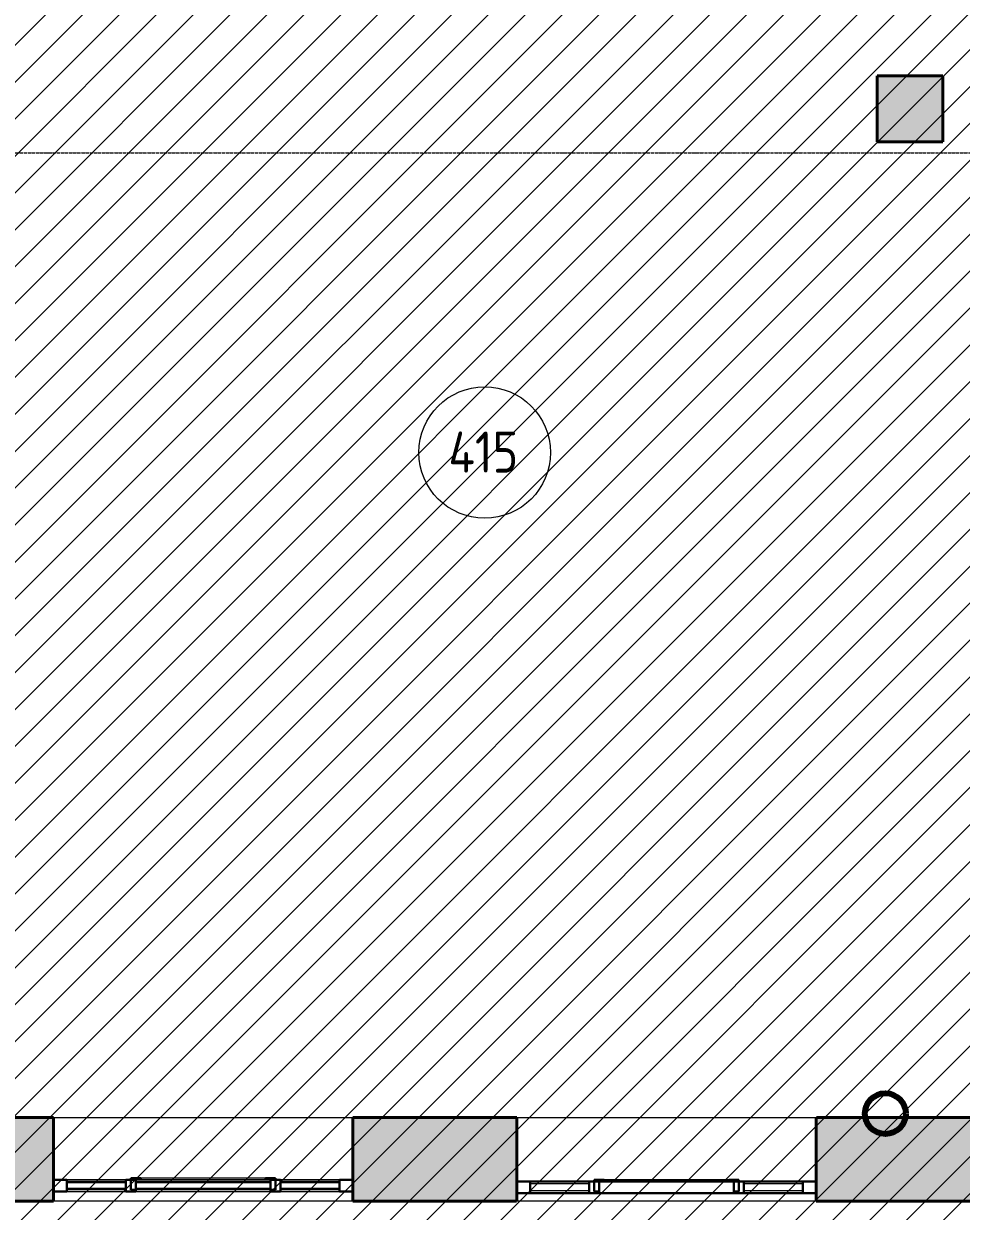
# Model space of a CAD drawing. Header units: millimetres. Extents: x -11886 to 379896, y -8130 to 47743.
# Drawn here: x 345303 to 351007, y 2318 to 9543 of the extents above; entities that cross this region are included whole.
import ezdxf

# ---------------------------------------------------------------- set-up
doc = ezdxf.new("R2010")
doc.units = ezdxf.units.MM
for name, pattern in [('ADSK_Линия сетки', [25, 20, -2.5, 0, -2.5]), ('ADSK_Сверху', [4.5, 3, -1.5]), ('ADSK_Снесено', [4.5, 3, -1.5])]:
    doc.linetypes.add(name, pattern=pattern)
for name, color, linetype, lineweight, true_color in [('_ Окна', 5, 'Continuous', 30, 0x0000ff), ('Витраж', 5, 'Continuous', 18, 0x0000ff), ('Окна', 5, 'Continuous', 18, 0x0000ff), ('Панели витража', 5, 'Continuous', 18, 0x0000ff), ('планы со стояками отопление_dwg', 7, 'Continuous', 9, 0x767676), ('Стены наружные', 1, 'ADSK_Снесено', 18, 0xff0000)]:
    doc.layers.add(name, color=color, linetype=linetype, lineweight=lineweight, true_color=true_color)
for name, color, linetype, lineweight in [('Марки помещений', 7, 'Continuous', 20), ('Несущие колонны', 7, 'Continuous', 18), ('Оси', 7, 'Continuous', 9), ('стояки', 7, 'Continuous', 9)]:
    doc.layers.add(name, color=color, linetype=linetype, lineweight=lineweight)
doc.styles.add('GOST Common_2', font='GOST_Common.ttf', dxfattribs={"width": 0.9, "height": 250})

# ---------------------------------------------------------------- blocks, each defined once
blk = doc.blocks.new('Прямоугольный импост - 70х20_60мм-1225109-04 План 4-го этажа')
at = {"layer": 'Витраж', "color": 161, "linetype": 'ADSK_Сверху', "true_color": 0xaaaaff}
for p, q in [((39704.5, 2327.2), (39704.5, 2257.2)), ((39784.5, 2327.2), (39704.5, 2327.2)), ((40174.5, 2327.2), (40144.5, 2327.2)), ((39784.5, 2257.2), (39704.5, 2257.2)), ((40174.5, 2257.2), (40144.5, 2257.2))]:
    blk.add_line(p, q, dxfattribs=at)
blk = doc.blocks.new('Прямоугольный импост - 70х20_60мм-1424711-04 План 4-го этажа')
at = {"layer": 'Витраж', "color": 161, "linetype": 'ADSK_Сверху', "true_color": 0xaaaaff}
for p, q in [((-80, 35), (0, 35)), ((0, 35), (0, -35)), ((0, -35), (-80, -35))]:
    blk.add_line(p, q, dxfattribs=at)
blk = doc.blocks.new('Прямоугольный импост - 70х20_60мм-1424712-04 План 4-го этажа')
at = {"layer": 'Витраж', "color": 161, "linetype": 'ADSK_Сверху', "true_color": 0xaaaaff}
for p, q in [((0, 35), (-80, 35)), ((0, -35), (0, 35)), ((-80, -35), (0, -35))]:
    blk.add_line(p, q, dxfattribs=at)
blk = doc.blocks.new('Прямоугольный импост - 70х20_60мм-1225111-04 План 4-го этажа')
at = {"layer": 'Витраж', "color": 161, "linetype": 'ADSK_Сверху', "true_color": 0xaaaaff}
for p, q in [((40204.5, 2327.2), (40174.5, 2327.2)), ((41054.5, 2327.2), (41024.5, 2327.2)), ((40204.5, 2257.2), (40174.5, 2257.2)), ((41054.5, 2257.2), (41024.5, 2257.2))]:
    blk.add_line(p, q, dxfattribs=at)
blk = doc.blocks.new('Витраж-тент со смещением вовне - 60мм 30 сдвиг-1466942-04 План 4-го этажа')
at = {"layer": '_ Окна', "color": 161, "linetype": 'ADSK_Сверху', "true_color": 0xaaaaff}
for p, q in [((-440, 25), (-440, -45)), ((-440, 25), (-410, 25)), ((-440, -45), (-440, 25)), ((440, 25), (410, 25)), ((440, -45), (440, 25)), ((440, -45), (440, 25)), ((-380, -45), (-440, -45)), ((-380, -35), (-380, -45)), ((380, -35), (380, -45)), ((380, -45), (440, -45))]:
    blk.add_line(p, q, dxfattribs=at)
at = {"layer": 'Окна', "color": 161, "linetype": 'ADSK_Сверху', "true_color": 0xaaaaff}
blk.add_line((-380, -45), (380, -45), dxfattribs=at)
blk = doc.blocks.new('Витраж-тент со смещением вовне - 60мм 30 сдвиг-1466970-04 План 4-го этажа')
at = {"layer": '_ Окна', "color": 161, "linetype": 'ADSK_Сверху', "true_color": 0xaaaaff}
for p, q in [((-440, -35), (-440, -45)), ((-440, -45), (-440, -35)), ((-380, -45), (-440, -45)), ((-380, -35), (-380, -45)), ((380, -35), (380, -45)), ((380, -45), (440, -45)), ((440, -45), (440, -35)), ((440, -45), (440, -35))]:
    blk.add_line(p, q, dxfattribs=at)
at = {"layer": 'Окна', "color": 161, "linetype": 'ADSK_Сверху', "true_color": 0xaaaaff}
blk.add_line((-380, -45), (380, -45), dxfattribs=at)
blk = doc.blocks.new('Прямоугольный импост - 70х20_60мм-1225113-04 План 4-го этажа')
at = {"layer": 'Витраж', "color": 161, "linetype": 'ADSK_Сверху', "true_color": 0xaaaaff}
for p, q in [((41084.5, 2327.2), (41054.5, 2327.2)), ((41524.5, 2327.2), (41444.5, 2327.2)), ((41524.5, 2257.2), (41524.5, 2327.2)), ((41084.5, 2257.2), (41054.5, 2257.2)), ((41524.5, 2257.2), (41444.5, 2257.2))]:
    blk.add_line(p, q, dxfattribs=at)
blk = doc.blocks.new('Прямоугольный импост - 70х60мм-1424709-04 План 4-го этажа')
at = {"layer": 'Витраж', "color": 161, "linetype": 'ADSK_Сверху', "true_color": 0xaaaaff}
for p, q in [((-30, 35), (30, 35)), ((30, -35), (-30, -35))]:
    blk.add_line(p, q, dxfattribs=at)
blk = doc.blocks.new('Прямоугольный импост - 70х60мм-V3-04 План 4-го этажа')
at = {"layer": 'Витраж', "color": 161, "linetype": 'ADSK_Сверху', "true_color": 0xaaaaff}
for p, q in [((12864.2, 2396.5), (12864.2, 2326.5)), ((13224.2, 2396.5), (12864.2, 2396.5)), ((13224.2, 2326.5), (13224.2, 2396.5)), ((13224.2, 2326.5), (12864.2, 2326.5))]:
    blk.add_line(p, q, dxfattribs=at)
blk = doc.blocks.new('Прямоугольный импост - 70х60мм-1242018-04 План 4-го этажа')
at = {"layer": 'Витраж', "color": 161, "linetype": 'ADSK_Сверху', "true_color": 0xaaaaff}
for p, q in [((40204.5, 2327.2), (40204.5, 2257.2)), ((41024.5, 2327.2), (40204.5, 2327.2)), ((41024.5, 2257.2), (41024.5, 2327.2)), ((41024.5, 2257.2), (40204.5, 2257.2))]:
    blk.add_line(p, q, dxfattribs=at)
blk = doc.blocks.new('Системная панель - _AR_Стекло_40мм_привязка по центру-1239009-04 План 4-го этажа')
at = {"layer": 'Панели витража', "color": 161, "linetype": 'ADSK_Сверху', "true_color": 0xaaaaff}
for p, q in [((180, 20), (-180, 20)), ((-180, -20), (-180, 20)), ((180, 20), (180, -20)), ((-180, -20), (180, -20))]:
    blk.add_line(p, q, dxfattribs=at)
blk = doc.blocks.new('Прямоугольный импост - 70х60мм-1225009-04 План 4-го этажа')
at = {"layer": 'Витраж', "color": 161, "linetype": 'ADSK_Сверху', "true_color": 0xaaaaff}
for p, q in [((39784.5, 2327.2), (39784.5, 2312.2)), ((40144.5, 2327.2), (39784.5, 2327.2)), ((40144.5, 2312.2), (40144.5, 2327.2)), ((39784.5, 2272.2), (39784.5, 2257.2)), ((40144.5, 2257.2), (39784.5, 2257.2)), ((40144.5, 2257.2), (40144.5, 2272.2))]:
    blk.add_line(p, q, dxfattribs=at)
blk = doc.blocks.new('Системная панель - _AR_Стекло_40мм_привязка по центру-V41-04 План 4-го этажа')
at = {"layer": 'Панели витража', "lineweight": 30}
for p, q in [((180, 20), (-180, 20)), ((-180, 20), (-180, -20)), ((180, -20), (180, 20)), ((-180, -20), (180, -20))]:
    blk.add_line(p, q, dxfattribs=at)
blk = doc.blocks.new('Прямоугольный импост - 70х40_60мм-1229682-04 План 4-го этажа')
at = {"layer": 'Витраж'}
for p, q in [((12864.2, 2396.5), (13224.2, 2396.5)), ((12864.2, 2326.5), (13224.2, 2326.5))]:
    blk.add_line(p, q, dxfattribs=at)
blk = doc.blocks.new('Прямоугольный импост - 70х20_60мм-V42-04 План 4-го этажа')
at = {"layer": 'Витраж', "lineweight": 30}
for p, q in [((-80, 35), (0, 35)), ((-80, -35), (-80, 35)), ((0, 35), (0, -35)), ((0, -35), (-80, -35))]:
    blk.add_line(p, q, dxfattribs=at)
blk = doc.blocks.new('Прямоугольный импост - 70х20_60мм-V43-04 План 4-го этажа')
at = {"layer": 'Витраж', "lineweight": 30}
for p, q in [((0, 35), (-80, 35)), ((-80, 35), (-80, -35)), ((0, -35), (0, 35)), ((-80, -35), (0, -35))]:
    blk.add_line(p, q, dxfattribs=at)
blk = doc.blocks.new('Прямоугольный импост - 70х40_60мм-1229821-04 План 4-го этажа')
at = {"layer": 'Витраж'}
for p, q in [((11564.2, 2396.5), (11924.2, 2396.5)), ((11564.2, 2326.5), (11924.2, 2326.5))]:
    blk.add_line(p, q, dxfattribs=at)
blk = doc.blocks.new('Системная панель - _AR_Стекло_40мм_привязка по центру-V44-04 План 4-го этажа')
at = {"layer": 'Панели витража', "lineweight": 30}
for p, q in [((410, 20), (-410, 20)), ((-410, 20), (-410, -20)), ((410, -20), (410, 20)), ((-410, -20), (410, -20))]:
    blk.add_line(p, q, dxfattribs=at)
blk = doc.blocks.new('Прямоугольный импост - 70х40_60мм-1229822-04 План 4-го этажа')
at = {"layer": 'Витраж'}
for p, q in [((11984.2, 2396.5), (12804.2, 2396.5)), ((11984.2, 2326.5), (12804.2, 2326.5))]:
    blk.add_line(p, q, dxfattribs=at)
blk = doc.blocks.new('Прямоугольный импост - 70х60мм-V45-04 План 4-го этажа')
at = {"layer": 'Витраж', "lineweight": 30}
for p, q in [((-30, 35), (30, 35)), ((-30, -35), (-30, 35)), ((30, 35), (30, -35)), ((30, -35), (-30, -35))]:
    blk.add_line(p, q, dxfattribs=at)
blk = doc.blocks.new('Прямоугольный импост - 70х20_60мм-1236776-04 План 4-го этажа')
at = {"layer": 'Витраж', "lineweight": 30}
for p, q in [((-80, 35), (0, 35)), ((-80, -35), (-80, 35)), ((0, 35), (0, -35)), ((0, -35), (-80, -35))]:
    blk.add_line(p, q, dxfattribs=at)
blk = doc.blocks.new('Прямоугольный импост - 70х20_60мм-1236778-04 План 4-го этажа')
at = {"layer": 'Витраж', "lineweight": 30}
for p, q in [((0, 35), (-80, 35)), ((-80, 35), (-80, -35)), ((0, -35), (0, 35)), ((-80, -35), (0, -35))]:
    blk.add_line(p, q, dxfattribs=at)
blk = doc.blocks.new('Прямоугольный импост - 70х60мм-1236773-04 План 4-го этажа')
at = {"layer": 'Витраж', "lineweight": 30}
for p, q in [((-30, 35), (30, 35)), ((-30, -35), (-30, 35)), ((30, 35), (30, -35)), ((30, -35), (-30, -35))]:
    blk.add_line(p, q, dxfattribs=at)
blk = doc.blocks.new('Прямоугольный импост - 70х60мм-V9-04 План 4-го этажа')
at = {"layer": 'Витраж', "lineweight": 30}
for p, q in [((41084.5, 2327.2), (41084.5, 2257.2)), ((41444.5, 2327.2), (41084.5, 2327.2)), ((41444.5, 2257.2), (41444.5, 2327.2)), ((41084.5, 2257.2), (41444.5, 2257.2))]:
    blk.add_line(p, q, dxfattribs=at)
blk = doc.blocks.new('Прямоугольный импост - 70х60мм-V10-04 План 4-го этажа')
at = {"layer": 'Витраж', "lineweight": 30}
for p, q in [((40204.5, 2327.2), (40204.5, 2257.2)), ((41024.5, 2327.2), (40204.5, 2327.2)), ((41024.5, 2257.2), (41024.5, 2327.2)), ((40204.5, 2257.2), (41024.5, 2257.2))]:
    blk.add_line(p, q, dxfattribs=at)
blk = doc.blocks.new('ADSK_КолоннаЖБ_Прямоугольная - 400x400 мм-1632063-04 План 4-го этажа')
at = {"layer": 'Несущие колонны', "true_color": 0xc0c0c0}
blk.add_hatch(color=9, dxfattribs=at).paths.add_polyline_path([(-200, -200), (200, -200), (200, 200), (-200, 200), (-200, -49.7)])
at = {"layer": 'Несущие колонны', "lineweight": 40}
for p, q in [((-200, -200), (-200, 200)), ((-200, 200), (200, 200)), ((200, 200), (-200, 200)), ((-200, 200), (-200, -200)), ((200, 200), (200, -200)), ((200, -200), (200, 200)), ((200, -200), (-200, -200)), ((-200, -200), (200, -200))]:
    blk.add_line(p, q, dxfattribs=at)
blk = doc.blocks.new('планы со стояками отопление_dwg-1484427-04 План 4-го этажа')
at = {"layer": 'стояки', "color": 246, "lineweight": 80, "true_color": 0x7f001f}
blk.add_circle((198279.9, 412670.7), 124.3, dxfattribs=at)
blk = doc.blocks.new('ADSK_Марка_Помещение_ОдноЗначение - Номер-247393-04 План 4-го этажа')
at = {"layer": 'Марки помещений'}
blk.add_circle((0, 0), 4, dxfattribs=at)

msp = doc.modelspace()

# ---------------------------------------------------------------- hatches: boundary and pattern name
at = {"lineweight": 13, "true_color": 0x636466, "transparency": 33554559}
h = msp.add_hatch(dxfattribs=at)
h.set_pattern_fill('ANSI31', color=251, scale=50)
h.set_pattern_definition([(45, (322754.53, 85026.59), (-112.2532, 112.2532), [])])
h.paths.add_polyline_path([(372687.94, 8682.3), (378968.48, 8682.3), (378787.15, 43909.21), (368787.75, 43909.21), (368787.75, 21084.06), (369474.39, 21054.57), (369476.21, 11328.12), (323525.66, 11328.12), (323525.66, 8679.25), (323045.03, 8679.25), (323045.03, 456.79), (331027.53, 422.02), (331027.53, 2336.48), (341727.18, 2336.48), (341727.18, -2582.57), (354090.93, -2582.57), (354090.93, 2335.74), (364791.47, 2256.79), (364791.47, 300.23), (372687.94, 300.23)])
at = {"layer": 'Стены наружные', "true_color": 0xc0c0c0}
h = msp.add_hatch(color=9, dxfattribs=at)
h.paths.add_polyline_path([(364278.99, 2379.5), (365301.47, 2379.5), (365300.53, 2889.5), (364278.99, 2889.5), (364278.99, 2683.43)])
h.paths.add_polyline_path([(362458.99, 2379.5), (362458.99, 2889.5), (361442.17, 2889.5), (361442.17, 2379.5), (361561.13, 2379.5)])
h.paths.add_polyline_path([(359622.17, 2379.5), (359622.17, 2889.5), (358629.15, 2889.5), (358629.15, 2379.5), (359308.45, 2379.5)])
h.paths.add_polyline_path([(356158.59, 2379.5), (356809.15, 2379.5), (356809.15, 2889.5), (355819.17, 2889.5), (355819.17, 2379.5)])
h.paths.add_polyline_path([(352956.27, 2379.5), (353999.17, 2379.5), (353999.17, 2889.5), (352956.27, 2889.5), (352956.27, 2712.14)])
h.paths.add_polyline_path([(351136.27, 2379.5), (351136.27, 2889.5), (350123.49, 2889.5), (350123.49, 2379.5), (350615.42, 2379.5)])
h.paths.add_polyline_path([(348303.49, 2379.5), (348303.49, 2889.5), (347304.35, 2889.5), (347304.35, 2379.5), (348045.05, 2379.5)])
h.paths.add_polyline_path([(344533.07, 2379.5), (345484.35, 2379.5), (345484.35, 2889.5), (344533.07, 2889.5), (344533.07, 2723.68)])
h.paths.add_polyline_path([(341692.25, 2379.5), (342713.07, 2379.5), (342713.07, 2889.5), (341692.25, 2889.5), (341692.25, 2723.68)])
h.paths.add_polyline_path([(339035.07, 2379.5), (339872.25, 2379.5), (339872.25, 2889.5), (338882.04, 2889.5), (338882.04, 2379.5), (339034.34, 2379.5)])
h.paths.add_polyline_path([(336058.78, 2379.5), (337062.04, 2379.5), (337062.04, 2889.5), (336058.78, 2889.5), (336058.78, 2731.97)])
h.paths.add_polyline_path([(331027.53, 2379.5), (331404.77, 2379.5), (331404.77, 2889.5), (331027.53, 2889.5), (331027.53, 2731.97)])
h.paths.add_polyline_path([(334238.78, 2379.5), (334238.78, 2889.5), (333224.77, 2889.5), (333224.77, 2379.5)])

# ---------------------------------------------------------------- linework, layer by layer
at = {"layer": 'Оси', "linetype": 'ADSK_Линия сетки'}
msp.add_line((311668.31, 8756.79), (379896.25, 8756.79), dxfattribs=at)
at = {"layer": 'Стены наружные', "color": 18, "lineweight": 40, "true_color": 0x000000}
for p, q in [((345484.35, 2889.5), (344533.07, 2889.5)), ((345484.35, 2379.5), (345484.35, 2889.5)), ((348303.49, 2889.5), (347304.35, 2889.5)), ((347304.35, 2889.5), (347304.35, 2379.5)), ((348303.49, 2379.5), (348303.49, 2889.5)), ((351136.27, 2889.5), (350123.49, 2889.5)), ((350123.49, 2889.5), (350123.49, 2379.5)), ((344533.07, 2379.5), (345484.35, 2379.5)), ((347304.35, 2379.5), (348303.49, 2379.5)), ((350123.49, 2379.5), (351136.27, 2379.5))]:
    msp.add_line(p, q, dxfattribs=at)
at = {"layer": 'Стены наружные', "color": 18, "true_color": 0x000000}
for p, q in [((345484.35, 2889.5), (347304.35, 2889.5)), ((348303.49, 2889.5), (350123.49, 2889.5)), ((347304.35, 2379.5), (345484.35, 2379.5)), ((350123.49, 2379.5), (348303.49, 2379.5))]:
    msp.add_line(p, q, dxfattribs=at)

# ---------------------------------------------------------------- block references
at = {"layer": '_ Окна', "color": 161, "linetype": 'ADSK_Сверху', "true_color": 0xaaaaff, "rotation": 180}
for name, p in [('Витраж-тент со смещением вовне - 60мм 30 сдвиг-1466942-04 План 4-го этажа', (346394.35, 2474.23)), ('Витраж-тент со смещением вовне - 60мм 30 сдвиг-1466970-04 План 4-го этажа', (346394.35, 2474.23)), ('Витраж-тент со смещением вовне - 60мм 30 сдвиг-1466942-04 План 4-го этажа', (349213.49, 2464.05)), ('Витраж-тент со смещением вовне - 60мм 30 сдвиг-1466970-04 План 4-го этажа', (349213.49, 2464.05))]:
    msp.add_blockref(name, p, dxfattribs=at)
at = {"layer": 'Витраж', "color": 161, "linetype": 'ADSK_Сверху', "true_color": 0xaaaaff}
for name, p in [('Прямоугольный импост - 70х20_60мм-1225109-04 План 4-го этажа', (305779.89, 182.07)), ('Прямоугольный импост - 70х60мм-V3-04 План 4-го этажа', (332700.11, 112.72)), ('Прямоугольный импост - 70х20_60мм-1225111-04 План 4-го этажа', (305779.89, 182.07)), ('Прямоугольный импост - 70х60мм-1242018-04 План 4-го этажа', (305779.89, 182.07)), ('Прямоугольный импост - 70х20_60мм-1225113-04 План 4-го этажа', (305779.89, 182.07)), ('Прямоугольный импост - 70х60мм-V3-04 План 4-го этажа', (334000.11, 112.72)), ('Прямоугольный импост - 70х20_60мм-1424712-04 План 4-го этажа', (347304.35, 2474.23)), ('Прямоугольный импост - 70х20_60мм-1225109-04 План 4-го этажа', (308599.03, 171.89)), ('Прямоугольный импост - 70х60мм-1225009-04 План 4-го этажа', (308599.03, 171.89)), ('Прямоугольный импост - 70х20_60мм-1225111-04 План 4-го этажа', (308599.03, 171.89)), ('Прямоугольный импост - 70х60мм-1242018-04 План 4-го этажа', (308599.03, 171.89)), ('Прямоугольный импост - 70х20_60мм-1225113-04 План 4-го этажа', (308599.03, 171.89)), ('Прямоугольный импост - 70х60мм-1225009-04 План 4-го этажа', (309899.03, 171.89)), ('Прямоугольный импост - 70х20_60мм-1424712-04 План 4-го этажа', (350123.49, 2464.05))]:
    msp.add_blockref(name, p, dxfattribs=at)
at = {"layer": 'Витраж', "color": 161, "linetype": 'ADSK_Сверху', "true_color": 0xaaaaff, "extrusion": (0, 0, -1)}
for name, p in [('Прямоугольный импост - 70х20_60мм-1424711-04 План 4-го этажа', (-345484.35, 2474.23)), ('Прямоугольный импост - 70х60мм-1424709-04 План 4-го этажа', (-345954.35, 2474.23)), ('Прямоугольный импост - 70х60мм-1424709-04 План 4-го этажа', (-346834.35, 2474.23)), ('Прямоугольный импост - 70х20_60мм-1424711-04 План 4-го этажа', (-348303.49, 2464.05)), ('Прямоугольный импост - 70х60мм-1424709-04 План 4-го этажа', (-348773.49, 2464.05)), ('Прямоугольный импост - 70х60мм-1424709-04 План 4-го этажа', (-349653.49, 2464.05))]:
    msp.add_blockref(name, p, dxfattribs=at)
at = {"layer": 'Витраж', "extrusion": (0, 0, -1)}
for name, p in [('Прямоугольный импост - 70х20_60мм-V42-04 План 4-го этажа', (-345484.35, 2474.23)), ('Прямоугольный импост - 70х60мм-V45-04 План 4-го этажа', (-345954.35, 2474.23)), ('Прямоугольный импост - 70х60мм-V45-04 План 4-го этажа', (-346834.35, 2474.23)), ('Прямоугольный импост - 70х20_60мм-1236776-04 План 4-го этажа', (-348303.49, 2464.05)), ('Прямоугольный импост - 70х60мм-1236773-04 План 4-го этажа', (-348773.49, 2464.05)), ('Прямоугольный импост - 70х60мм-1236773-04 План 4-го этажа', (-349653.49, 2464.05))]:
    msp.add_blockref(name, p, dxfattribs=at)
at = {"layer": 'Витраж'}
for name, p in [('Прямоугольный импост - 70х40_60мм-1229821-04 План 4-го этажа', (334000.11, 112.72)), ('Прямоугольный импост - 70х40_60мм-1229822-04 План 4-го этажа', (334000.11, 112.72)), ('Прямоугольный импост - 70х40_60мм-1229682-04 План 4-го этажа', (334000.11, 112.72)), ('Прямоугольный импост - 70х20_60мм-V43-04 План 4-го этажа', (347304.35, 2474.23)), ('Прямоугольный импост - 70х60мм-V9-04 План 4-го этажа', (307299.03, 171.89)), ('Прямоугольный импост - 70х60мм-V10-04 План 4-го этажа', (308599.03, 171.89)), ('Прямоугольный импост - 70х60мм-V9-04 План 4-го этажа', (308599.03, 171.89)), ('Прямоугольный импост - 70х20_60мм-1236778-04 План 4-го этажа', (350123.49, 2464.05))]:
    msp.add_blockref(name, p, dxfattribs=at)
at = {"layer": 'Марки помещений', "xscale": 99.99999999999993, "yscale": 99.99999999999993, "zscale": 99.99999999999993}
msp.add_blockref('ADSK_Марка_Помещение_ОдноЗначение - Номер-247393-04 План 4-го этажа', (348107.45, 6934.04), dxfattribs=at)
at = {"layer": 'Несущие колонны'}
msp.add_blockref('ADSK_КолоннаЖБ_Прямоугольная - 400x400 мм-1632063-04 План 4-го этажа', (350694.79, 9024.79), dxfattribs=at)
at = {"layer": 'Панели витража', "rotation": 180}
for name, p in [('Системная панель - _AR_Стекло_40мм_привязка по центру-V41-04 План 4-го этажа', (345744.35, 2474.23)), ('Системная панель - _AR_Стекло_40мм_привязка по центру-V44-04 План 4-го этажа', (346394.35, 2474.23)), ('Системная панель - _AR_Стекло_40мм_привязка по центру-V41-04 План 4-го этажа', (347044.35, 2474.23))]:
    msp.add_blockref(name, p, dxfattribs=at)
at = {"layer": 'Панели витража', "color": 161, "linetype": 'ADSK_Сверху', "true_color": 0xaaaaff, "rotation": 180}
for p in [(348563.49, 2464.05), (349863.49, 2464.05)]:
    msp.add_blockref('Системная панель - _AR_Стекло_40мм_привязка по центру-1239009-04 План 4-го этажа', p, dxfattribs=at)
at = {"layer": 'планы со стояками отопление_dwg', "color": 6, "true_color": 0xff00ff}
msp.add_blockref('планы со стояками отопление_dwg-1484427-04 План 4-го этажа', (152265.33, -409758.64), dxfattribs=at)

# ---------------------------------------------------------------- texts
at = {"layer": 'Марки помещений', "lineweight": 9, "insert": (347886.49, 7061.76), "char_height": 250, "width": 548.3542, "attachment_point": 1, "style": 'GOST Common_2'}
msp.add_mtext('415', dxfattribs=at)

doc.saveas('drawing.dxf')
